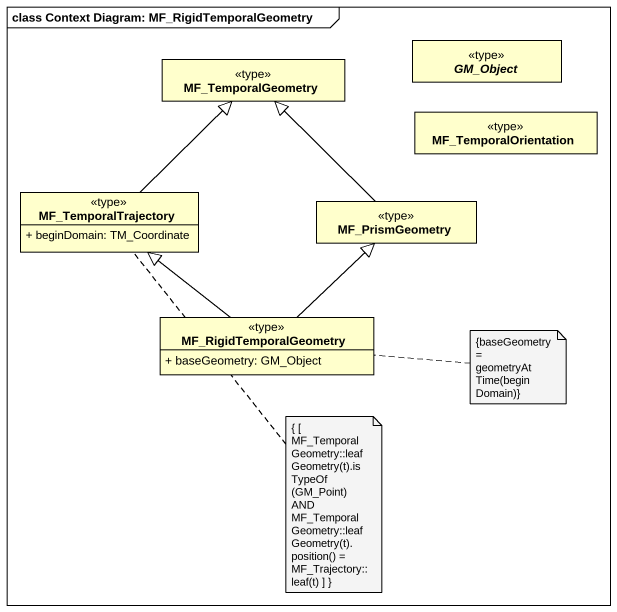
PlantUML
@startuml
mainframe class Context Diagram: MF_RigidTemporalGeometry
hide circle
hide empty members
skinparam classAttributeIconSize 0
abstract class GM_Object <<type>>
class MF_TemporalGeometry <<type>>
class MF_TemporalOrientation <<type>>
class MF_TemporalTrajectory <<type>> {
  + beginDomain: TM_Coordinate
}
class MF_PrismGeometry <<type>>
class MF_RigidTemporalGeometry <<type>> {
  + baseGeometry: GM_Object
}
MF_TemporalTrajectory -up-|> MF_TemporalGeometry
MF_PrismGeometry -up-|> MF_TemporalGeometry
MF_RigidTemporalGeometry -up-|> MF_TemporalTrajectory
MF_RigidTemporalGeometry -up-|> MF_PrismGeometry
note right of MF_RigidTemporalGeometry : {baseGeometry = geometryAtTime(beginDomain)}
note bottom of MF_TemporalTrajectory
  { [ MF_TemporalGeometry::leafGeometry(t).isTypeOf (GM_Point)
  AND
  MF_TemporalGeometry::leafGeometry(t).position() = MF_Trajectory::leaf(t) ] }
end note
@enduml
